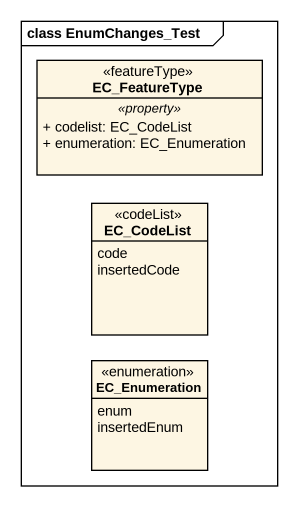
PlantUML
@startuml
mainframe class EnumChanges_Test
hide circle
hide empty members
skinparam classAttributeIconSize 0
class EC_FeatureType <<featureType>> {
  .. <<property>> ..
  + codelist: EC_CodeList
  + enumeration: EC_Enumeration
}
class EC_CodeList <<codeList>> {
  code
  insertedCode
}
enum EC_Enumeration {
  enum
  insertedEnum
}
@enduml
